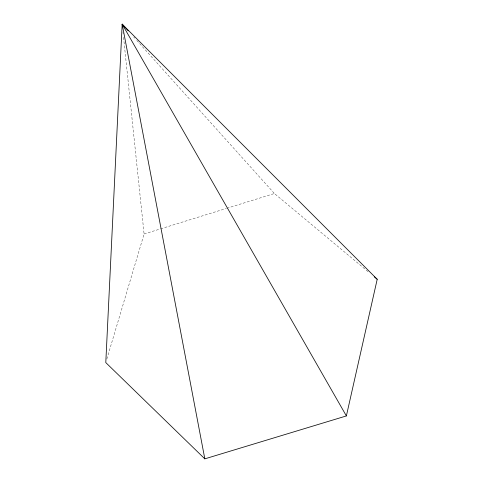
<?xml version="1.0" encoding="UTF-8"?>
<svg xmlns="http://www.w3.org/2000/svg" width="483" height="483" viewBox="0 0 483 483"><rect width="100%" height="100%" fill="white"/><g stroke="black" fill="none" stroke-linecap="round" stroke-linejoin="round"><path stroke-width="0.36" stroke-dasharray="2.42 1.81" d="M106.864 358.984L144.091 233.983L123.503 36.889M144.091 233.983L159.927 229.063M160.646 228.839L226.171 208.493M226.889 208.27L274.41 193.514L365.661 269.635M366.235 270.118L368.547 272.044M133.767 37.046L134.775 38.169M136.792 40.415L274.41 193.514M123.038 32.391L123.189 33.895"/><path stroke-width="0.72" d="M346.377 415.929L377.211 279.271L122.175 24.15L105.789 362.594L204.822 458.85L346.377 415.929L122.175 24.15L122.41 26.396M374.319 276.862L377.211 279.271M128.224 30.882L122.175 24.15L204.822 458.85"/></g></svg>
